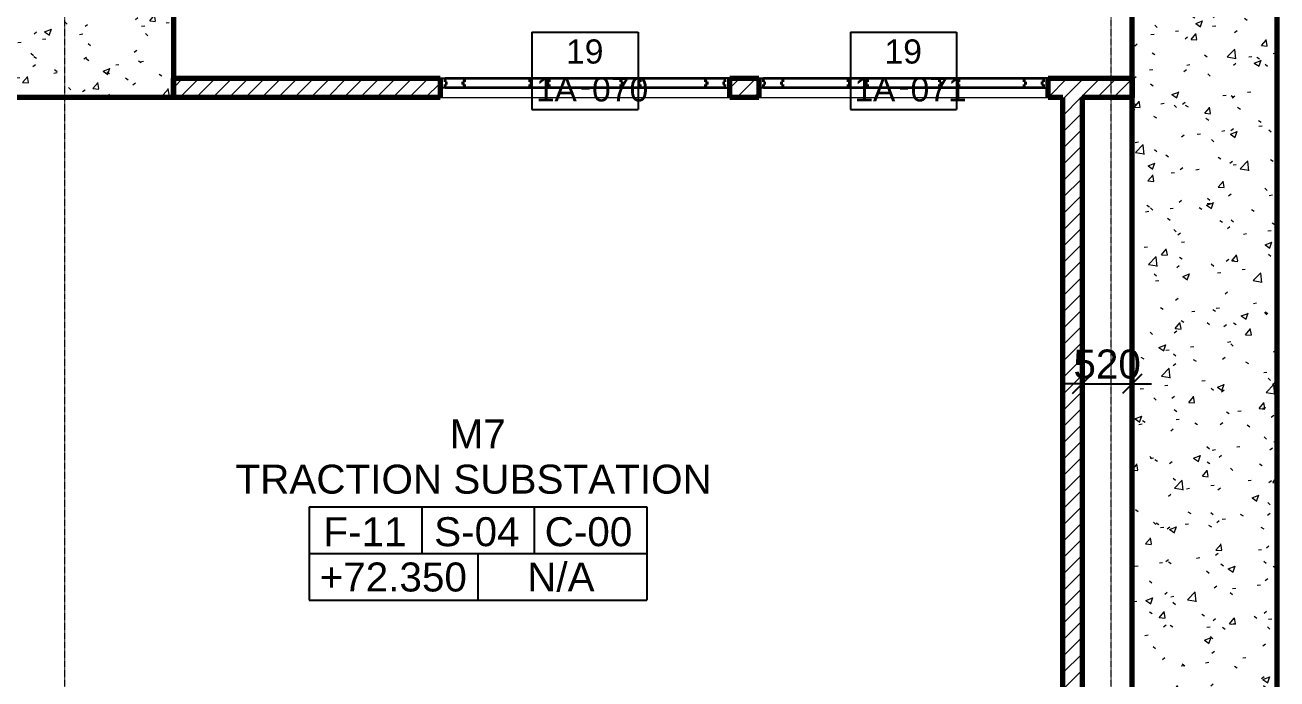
# Model space of a CAD drawing. Header units: millimetres. Extents: x -725999 to -647408, y -21008 to 19019.
# Drawn here: x -665294 to -652322, y -14135 to -7364 of the extents above; entities that cross this region are included whole.
import ezdxf
from ezdxf.xclip import XClip

# ---------------------------------------------------------------- set-up
doc = ezdxf.new("R2010")
doc.units = ezdxf.units.MM
doc.header["$XCLIPFRAME"] = 0
doc.linetypes.add('DPA_Grid _ Level 100', pattern=[10, 5.5, -1.6, 1.3, -1.6])
for name, color, linetype, lineweight in [('A-ANNO-DIMS', 1, 'Continuous', 9), ('A-COLS', 5, 'Continuous', 70), ('A-COLS-E', 1, 'Continuous', 35), ('A-DOOR', 3, 'Continuous', 25), ('A-DOOR-E', 2, 'Continuous', 25), ('A-DOOR-FRAM', 3, 'Continuous', 25), ('A-DOOR-IDEN', 3, 'Continuous', 25), ('A-FLOR-E', 2, 'Continuous', 35), ('A-ROOM-IDEN', 3, 'Continuous', 25), ('A-ROOM-LINE', 3, 'Continuous', 25), ('A-WALL', 5, 'Continuous', 35), ('A-WALL-PATT', 1, 'Continuous', 9), ('S-GRID', 251, 'Continuous', 9), ('WALL-E', 2, 'Continuous', 9)]:
    doc.layers.add(name, color=color, linetype=linetype, lineweight=lineweight)
doc.styles.add('Arial_1', font='arial.ttf', dxfattribs={"height": 250})
doc.styles.add('Arial_2', font='arial.ttf', dxfattribs={"height": 300})
doc.styles.add('Arial_3', font='arial.ttf', dxfattribs={"height": 2.5})
doc.dimstyles.new('DPA-DIM-3_0_T-T', dxfattribs={"dimscale": 304.8, "dimtxt": 306.07782, "dimasz": 0.656168, "dimexe": 0.656168, "dimexo": 0.0625, "dimgap": 0.164042, "dimtad": 1, "dimdec": 0, "dimzin": 0, "dimdsep": 46, "dimtxsty": 'Arial_2', "dimblk1": 'OBLIQUE', "dimblk2": 'OBLIQUE', "dimsah": 1, "dimcen": 0.09, "dimdle": 0.656168, "dimadec": 8, "dimazin": 0, "dimtfac": 1, "dimtdec": 4, "dimtix": 1, "dimtmove": 0, "dimatfit": 3, "dimfxl": 1.312336, "dimfxlon": 1, "dimtvp": 1, "dimtolj": 1, "dimtzin": 0, "dimarcsym": 2})
pattern_1 = [(50, (0, 0), (728.7365, -63.7558), [76.2, -838.2]), (355, (0, 0), (-140.9716, 764.2276), [60.96, -670.56]), (100.451, (60.7, -5.3), (587.77, 700.46675), [64.76, -712.36]), (46.184, (0, 203.2), (1084.3162, -168.171), [114.3, -1257.3]), (96.636, (90.4, 189.2), (949.6099, 989.7098), [97.14, -1068.54]), (351.184, (0, 203.2), (949.6206, 989.7012), [91.44, -1005.84]), (21, (101.6, 152.4), (606.45787, -409.06057), [76.2, -838.2]), (326, (101.6, 152.4), (247.2083, 736.7529), [60.96, -670.56]), (71.451, (152.14, 118.3), (853.66825, 327.6855), [64.76, -712.36]), (37.5, (0, 0), (12.35469, 338.22012), [33.528, -628.904, 33.528, -647.192, -673.1]), (37.5, (0, 0), (12.35469, 338.22012), [-1343.152, 33.528, -639.572]), (7.5, (0, 0), (267.27887, 400.72213), [33.528, -354.584, 33.528, -613.664, -256.54]), (7.5, (0, 0), (267.27887, 400.72213), [-1035.304, 33.528, -223.012]), (327.5, (-226.57, 0), (542.36333, -22.91534), [33.528, -220.472, 33.528, -758.952, -1051.56]), (327.5, (-226.57, 0), (542.36333, -22.91534), [-1046.48, 33.528, -1018.032]), (317.5, (-328.17, 0), (592.51696, 101.7071), [33.528, -296.672, 33.528, -492.76, -746.76]), (317.5, (-328.17, 0), (592.51696, 101.7071), [-856.488, 33.528, -713.232])]
pattern_2 = [(45, (0, 0), (-84.852814, 84.852814), [])]

# ---------------------------------------------------------------- blocks, each defined once
blk = doc.blocks.new('A33 - _Wall_ Access Panel 3000 x 3000-18927020-4283-01 ENLARGED LOWER PLATFORM LEVEL - REFLECTED CEILING PLAN - SHEET 4')
at = {"layer": 'A-DOOR', "lineweight": 35}
for p, q in [((-572, 0), (-372, 0)), ((-572, -35), (-572, 0)), ((-372, 0), (-372, -35)), ((372, 0), (572, 0)), ((372, -35), (372, 0)), ((572, 0), (572, -35)), ((-1450, 0), (-1250, 0)), ((-1450, -35), (-1450, 0)), ((-1435, -35), (-1450, -35)), ((-1450, -100), (-1450, -65)), ((-1450, -65), (-1435, -65)), ((-1250, -100), (-1450, -100)), ((-1435, -65), (-1435, -35)), ((-1250, -35), (-1265, -35)), ((-1265, -35), (-1265, -65)), ((-1265, -35), (-1250, -35)), ((-1265, -65), (-1265, -35)), ((-1265, -65), (-1250, -65)), ((-1250, -65), (-1265, -65)), ((-1250, 0), (-1250, -35)), ((-1250, -35), (-1250, 0)), ((-1250, 0), (-572, 0)), ((-1250, -65), (-1250, -100)), ((-1250, -100), (-1250, -65)), ((-572, -100), (-1250, -100)), ((-572, 0), (-572, -35)), ((-557, -35), (-572, -35)), ((-572, -35), (-557, -35)), ((-572, -100), (-572, -65)), ((-572, -65), (-557, -65)), ((-557, -65), (-572, -65)), ((-572, -65), (-572, -100)), ((-372, -100), (-572, -100)), ((-557, -65), (-557, -35)), ((-557, -35), (-557, -65)), ((-372, -35), (-387, -35)), ((-387, -35), (-387, -65)), ((-387, -35), (-372, -35)), ((-387, -65), (-387, -35)), ((-387, -65), (-372, -65)), ((-372, -65), (-387, -65)), ((-372, -35), (-372, 0)), ((-372, 0), (372, 0)), ((-372, -65), (-372, -100)), ((-372, -100), (-372, -65)), ((372, -100), (-372, -100)), ((372, 0), (372, -35)), ((387, -35), (372, -35)), ((372, -35), (387, -35)), ((372, -100), (372, -65)), ((372, -65), (387, -65)), ((387, -65), (372, -65)), ((372, -65), (372, -100)), ((572, -100), (372, -100)), ((387, -65), (387, -35)), ((387, -35), (387, -65)), ((572, -35), (557, -35)), ((557, -35), (557, -65)), ((557, -35), (572, -35)), ((557, -65), (557, -35)), ((557, -65), (572, -65)), ((572, -65), (557, -65)), ((572, -35), (572, 0)), ((572, 0), (1250, 0)), ((572, -65), (572, -100)), ((572, -100), (572, -65)), ((1250, -100), (572, -100)), ((1250, 0), (1450, 0)), ((1250, -35), (1250, 0)), ((1250, 0), (1250, -35)), ((1265, -35), (1250, -35)), ((1250, -35), (1265, -35)), ((1250, -100), (1250, -65)), ((1250, -65), (1265, -65)), ((1265, -65), (1250, -65)), ((1250, -65), (1250, -100)), ((1450, -100), (1250, -100)), ((1265, -65), (1265, -35)), ((1265, -35), (1265, -65)), ((1450, -35), (1435, -35)), ((1435, -35), (1435, -65)), ((1435, -65), (1450, -65)), ((1450, 0), (1450, -35)), ((1450, -65), (1450, -100))]:
    blk.add_line(p, q, dxfattribs=at)
at = {"layer": 'A-DOOR-E'}
for p, q in [((-372, 0), (-572, 0)), ((-572, 0), (-572, -35)), ((-372, -35), (-372, 0)), ((372, 0), (372, -35)), ((572, 0), (372, 0)), ((572, -35), (572, 0)), ((-1250, 0), (-1450, 0)), ((-1450, 0), (-1450, -35)), ((-1450, -35), (-1435, -35)), ((-1435, -65), (-1450, -65)), ((-1450, -65), (-1450, -100)), ((-1450, -100), (-1250, -100)), ((-1435, -35), (-1435, -65)), ((-1265, -65), (-1265, -35)), ((-1265, -35), (-1250, -35)), ((-1250, -35), (-1265, -35)), ((-1265, -35), (-1265, -65)), ((-1265, -65), (-1265, -35)), ((-1265, -35), (-1250, -35)), ((-1250, -35), (-1265, -35)), ((-1265, -35), (-1265, -65)), ((-1265, -65), (-1265, -35)), ((-1265, -35), (-1250, -35)), ((-1265, -65), (-1265, -35)), ((-1265, -35), (-1250, -35)), ((-1265, -35), (-1250, -35)), ((-1265, -65), (-1265, -35)), ((-1250, -35), (-1265, -35)), ((-1265, -35), (-1265, -65)), ((-1250, -65), (-1265, -65)), ((-1265, -65), (-1250, -65)), ((-1250, -65), (-1265, -65)), ((-1265, -65), (-1250, -65)), ((-1250, -65), (-1265, -65)), ((-1250, -65), (-1265, -65)), ((-1250, -65), (-1265, -65)), ((-1265, -65), (-1250, -65)), ((-1250, -35), (-1250, 0)), ((-572, 0), (-1250, 0)), ((-1250, 0), (-1250, -35)), ((-1250, -35), (-1250, 0)), ((-1250, 0), (-572, 0)), ((-572, 0), (-1250, 0)), ((-1250, 0), (-1250, -35)), ((-1250, -35), (-1250, 0)), ((-1250, 0), (-572, 0)), ((-1250, -35), (-1250, 0)), ((-1250, 0), (-572, 0)), ((-1250, 0), (-572, 0)), ((-1250, -35), (-1250, 0)), ((-572, 0), (-1250, 0)), ((-1250, 0), (-1250, -35)), ((-1250, -100), (-1250, -65)), ((-1250, -65), (-1250, -100)), ((-1250, -100), (-1250, -65)), ((-1250, -65), (-1250, -100)), ((-1250, -100), (-1250, -65)), ((-1250, -100), (-1250, -65)), ((-1250, -100), (-1250, -65)), ((-1250, -65), (-1250, -100)), ((-1250, -100), (-572, -100)), ((-572, -100), (-1250, -100)), ((-1250, -100), (-572, -100)), ((-572, -100), (-1250, -100)), ((-572, -100), (-1250, -100)), ((-572, -100), (-1250, -100)), ((-1250, -100), (-572, -100)), ((-572, -35), (-572, 0)), ((-572, 0), (-572, -35)), ((-572, -35), (-572, 0)), ((-572, 0), (-572, -35)), ((-572, 0), (-572, -35)), ((-572, 0), (-572, -35)), ((-572, -35), (-572, 0)), ((-572, -35), (-557, -35)), ((-557, -35), (-572, -35)), ((-572, -35), (-557, -35)), ((-557, -35), (-572, -35)), ((-572, -35), (-557, -35)), ((-572, -35), (-557, -35)), ((-572, -35), (-557, -35)), ((-557, -35), (-572, -35)), ((-557, -65), (-572, -65)), ((-572, -65), (-572, -100)), ((-572, -100), (-572, -65)), ((-572, -65), (-557, -65)), ((-557, -65), (-572, -65)), ((-572, -65), (-572, -100)), ((-572, -100), (-572, -65)), ((-572, -65), (-557, -65)), ((-557, -65), (-572, -65)), ((-572, -65), (-572, -100)), ((-557, -65), (-572, -65)), ((-572, -65), (-572, -100)), ((-572, -65), (-572, -100)), ((-557, -65), (-572, -65)), ((-572, -100), (-572, -65)), ((-572, -65), (-557, -65)), ((-572, -100), (-372, -100)), ((-557, -35), (-557, -65)), ((-557, -65), (-557, -35)), ((-557, -35), (-557, -65)), ((-557, -65), (-557, -35)), ((-557, -35), (-557, -65)), ((-557, -35), (-557, -65)), ((-557, -35), (-557, -65)), ((-557, -65), (-557, -35)), ((-387, -65), (-387, -35)), ((-387, -35), (-372, -35)), ((-372, -35), (-387, -35)), ((-387, -35), (-387, -65)), ((-387, -65), (-387, -35)), ((-387, -35), (-372, -35)), ((-372, -35), (-387, -35)), ((-387, -35), (-387, -65)), ((-387, -65), (-387, -35)), ((-387, -35), (-372, -35)), ((-387, -65), (-387, -35)), ((-387, -35), (-372, -35)), ((-387, -35), (-372, -35)), ((-387, -65), (-387, -35)), ((-372, -35), (-387, -35)), ((-387, -35), (-387, -65)), ((-372, -65), (-387, -65)), ((-387, -65), (-372, -65)), ((-372, -65), (-387, -65)), ((-387, -65), (-372, -65)), ((-372, -65), (-387, -65)), ((-372, -65), (-387, -65)), ((-372, -65), (-387, -65)), ((-387, -65), (-372, -65)), ((372, 0), (-372, 0)), ((-372, 0), (-372, -35)), ((-372, -35), (-372, 0)), ((-372, 0), (372, 0)), ((372, 0), (-372, 0)), ((-372, 0), (-372, -35)), ((-372, -35), (-372, 0)), ((-372, 0), (372, 0)), ((-372, -35), (-372, 0)), ((-372, 0), (372, 0)), ((-372, 0), (372, 0)), ((-372, -35), (-372, 0)), ((372, 0), (-372, 0)), ((-372, 0), (-372, -35)), ((-372, -100), (-372, -65)), ((-372, -65), (-372, -100)), ((-372, -100), (-372, -65)), ((-372, -65), (-372, -100)), ((-372, -100), (-372, -65)), ((-372, -100), (-372, -65)), ((-372, -100), (-372, -65)), ((-372, -65), (-372, -100)), ((-372, -100), (372, -100)), ((372, -100), (-372, -100)), ((-372, -100), (372, -100)), ((372, -100), (-372, -100)), ((372, -100), (-372, -100)), ((372, -100), (-372, -100)), ((-372, -100), (372, -100)), ((372, -35), (372, 0)), ((372, 0), (372, -35)), ((372, -35), (372, 0)), ((372, 0), (372, -35)), ((372, 0), (372, -35)), ((372, 0), (372, -35)), ((372, -35), (372, 0)), ((372, -35), (387, -35)), ((387, -35), (372, -35)), ((372, -35), (387, -35)), ((387, -35), (372, -35)), ((372, -35), (387, -35)), ((372, -35), (387, -35)), ((372, -35), (387, -35)), ((387, -35), (372, -35)), ((387, -65), (372, -65)), ((372, -65), (372, -100)), ((372, -100), (372, -65)), ((372, -65), (387, -65)), ((387, -65), (372, -65)), ((372, -65), (372, -100)), ((372, -100), (372, -65)), ((372, -65), (387, -65)), ((387, -65), (372, -65)), ((372, -65), (372, -100)), ((387, -65), (372, -65)), ((372, -65), (372, -100)), ((372, -65), (372, -100)), ((387, -65), (372, -65)), ((372, -100), (372, -65)), ((372, -65), (387, -65)), ((372, -100), (572, -100)), ((387, -35), (387, -65)), ((387, -65), (387, -35)), ((387, -35), (387, -65)), ((387, -65), (387, -35)), ((387, -35), (387, -65)), ((387, -35), (387, -65)), ((387, -35), (387, -65)), ((387, -65), (387, -35)), ((557, -65), (557, -35)), ((557, -35), (572, -35)), ((572, -35), (557, -35)), ((557, -35), (557, -65)), ((557, -65), (557, -35)), ((557, -35), (572, -35)), ((572, -35), (557, -35)), ((557, -35), (557, -65)), ((557, -65), (557, -35)), ((557, -35), (572, -35)), ((557, -65), (557, -35)), ((557, -35), (572, -35)), ((557, -35), (572, -35)), ((557, -65), (557, -35)), ((572, -35), (557, -35)), ((557, -35), (557, -65)), ((572, -65), (557, -65)), ((557, -65), (572, -65)), ((572, -65), (557, -65)), ((557, -65), (572, -65)), ((572, -65), (557, -65)), ((572, -65), (557, -65)), ((572, -65), (557, -65)), ((557, -65), (572, -65)), ((1250, 0), (572, 0)), ((572, 0), (572, -35)), ((572, -35), (572, 0)), ((572, 0), (1250, 0)), ((1250, 0), (572, 0)), ((572, 0), (572, -35)), ((572, -35), (572, 0)), ((572, 0), (1250, 0)), ((572, -35), (572, 0)), ((572, 0), (1250, 0)), ((572, 0), (1250, 0)), ((572, -35), (572, 0)), ((1250, 0), (572, 0)), ((572, 0), (572, -35)), ((572, -100), (572, -65)), ((572, -65), (572, -100)), ((572, -100), (572, -65)), ((572, -65), (572, -100)), ((572, -100), (572, -65)), ((572, -100), (572, -65)), ((572, -100), (572, -65)), ((572, -65), (572, -100)), ((572, -100), (1250, -100)), ((1250, -100), (572, -100)), ((572, -100), (1250, -100)), ((1250, -100), (572, -100)), ((1250, -100), (572, -100)), ((1250, -100), (572, -100)), ((572, -100), (1250, -100)), ((1450, 0), (1250, 0)), ((1250, 0), (1250, -35)), ((1250, -35), (1250, 0)), ((1250, 0), (1250, -35)), ((1250, -35), (1250, 0)), ((1250, 0), (1250, -35)), ((1250, 0), (1250, -35)), ((1250, 0), (1250, -35)), ((1250, -35), (1250, 0)), ((1250, -35), (1265, -35)), ((1265, -35), (1250, -35)), ((1250, -35), (1265, -35)), ((1265, -35), (1250, -35)), ((1250, -35), (1265, -35)), ((1250, -35), (1265, -35)), ((1250, -35), (1265, -35)), ((1265, -35), (1250, -35)), ((1265, -65), (1250, -65)), ((1250, -65), (1250, -100)), ((1250, -100), (1250, -65)), ((1250, -65), (1265, -65)), ((1265, -65), (1250, -65)), ((1250, -65), (1250, -100)), ((1250, -100), (1250, -65)), ((1250, -65), (1265, -65)), ((1265, -65), (1250, -65)), ((1250, -65), (1250, -100)), ((1265, -65), (1250, -65)), ((1250, -65), (1250, -100)), ((1250, -65), (1250, -100)), ((1265, -65), (1250, -65)), ((1250, -100), (1250, -65)), ((1250, -65), (1265, -65)), ((1250, -100), (1450, -100)), ((1265, -35), (1265, -65)), ((1265, -65), (1265, -35)), ((1265, -35), (1265, -65)), ((1265, -65), (1265, -35)), ((1265, -35), (1265, -65)), ((1265, -35), (1265, -65)), ((1265, -35), (1265, -65)), ((1265, -65), (1265, -35)), ((1435, -65), (1435, -35)), ((1435, -35), (1450, -35)), ((1450, -65), (1435, -65)), ((1450, -35), (1450, 0)), ((1450, -100), (1450, -65))]:
    blk.add_line(p, q, dxfattribs=at)
at = {"layer": 'A-DOOR-FRAM'}
for p, q in [((-1500, 0), (-1500, -100)), ((-1450, 0), (-1500, 0)), ((-1500, -100), (-1450, -100)), ((-1450, -35), (-1450, 0)), ((-1435, -35), (-1450, -35)), ((-1450, -65), (-1435, -65)), ((-1450, -100), (-1450, -65)), ((-1435, -65), (-1435, -35)), ((1435, -65), (1435, -35)), ((1435, -35), (1450, -35)), ((1450, -65), (1435, -65)), ((1450, 0), (1500, 0)), ((1450, -35), (1450, 0)), ((1450, -100), (1450, -65)), ((1500, -100), (1450, -100)), ((1500, 0), (1500, -100))]:
    blk.add_line(p, q, dxfattribs=at)
blk = doc.blocks.new('A33 - _Wall_ Access Panel 3000 x 3000-V2-4283-01 ENLARGED LOWER PLATFORM LEVEL - REFLECTED CEILING PLAN - SHEET 4')
at = {"layer": 'A-DOOR', "lineweight": 35}
for p, q in [((-572, 0), (-372, 0)), ((-572, -35), (-572, 0)), ((-372, 0), (-372, -35)), ((372, 0), (572, 0)), ((372, -35), (372, 0)), ((572, 0), (572, -35)), ((-1450, 0), (-1250, 0)), ((-1450, -35), (-1450, 0)), ((-1435, -35), (-1450, -35)), ((-1450, -100), (-1450, -65)), ((-1450, -65), (-1435, -65)), ((-1250, -100), (-1450, -100)), ((-1435, -65), (-1435, -35)), ((-1250, -35), (-1265, -35)), ((-1265, -35), (-1265, -65)), ((-1265, -35), (-1250, -35)), ((-1265, -65), (-1265, -35)), ((-1265, -65), (-1250, -65)), ((-1250, -65), (-1265, -65)), ((-1250, 0), (-1250, -35)), ((-1250, -35), (-1250, 0)), ((-1250, 0), (-572, 0)), ((-1250, -65), (-1250, -100)), ((-1250, -100), (-1250, -65)), ((-572, -100), (-1250, -100)), ((-572, 0), (-572, -35)), ((-557, -35), (-572, -35)), ((-572, -35), (-557, -35)), ((-572, -100), (-572, -65)), ((-572, -65), (-557, -65)), ((-557, -65), (-572, -65)), ((-572, -65), (-572, -100)), ((-372, -100), (-572, -100)), ((-557, -65), (-557, -35)), ((-557, -35), (-557, -65)), ((-372, -35), (-387, -35)), ((-387, -35), (-387, -65)), ((-387, -35), (-372, -35)), ((-387, -65), (-387, -35)), ((-387, -65), (-372, -65)), ((-372, -65), (-387, -65)), ((-372, -35), (-372, 0)), ((-372, 0), (372, 0)), ((-372, -65), (-372, -100)), ((-372, -100), (-372, -65)), ((372, -100), (-372, -100)), ((372, 0), (372, -35)), ((387, -35), (372, -35)), ((372, -35), (387, -35)), ((372, -100), (372, -65)), ((372, -65), (387, -65)), ((387, -65), (372, -65)), ((372, -65), (372, -100)), ((572, -100), (372, -100)), ((387, -65), (387, -35)), ((387, -35), (387, -65)), ((572, -35), (557, -35)), ((557, -35), (557, -65)), ((557, -35), (572, -35)), ((557, -65), (557, -35)), ((557, -65), (572, -65)), ((572, -65), (557, -65)), ((572, -35), (572, 0)), ((572, 0), (1250, 0)), ((572, -65), (572, -100)), ((572, -100), (572, -65)), ((1250, -100), (572, -100)), ((1250, 0), (1450, 0)), ((1250, -35), (1250, 0)), ((1250, 0), (1250, -35)), ((1265, -35), (1250, -35)), ((1250, -35), (1265, -35)), ((1250, -100), (1250, -65)), ((1250, -65), (1265, -65)), ((1265, -65), (1250, -65)), ((1250, -65), (1250, -100)), ((1450, -100), (1250, -100)), ((1265, -65), (1265, -35)), ((1265, -35), (1265, -65)), ((1450, -35), (1435, -35)), ((1435, -35), (1435, -65)), ((1435, -65), (1450, -65)), ((1450, 0), (1450, -35)), ((1450, -65), (1450, -100))]:
    blk.add_line(p, q, dxfattribs=at)
at = {"layer": 'A-DOOR-E'}
for p, q in [((-372, 0), (-572, 0)), ((-572, 0), (-572, -35)), ((-372, -35), (-372, 0)), ((372, 0), (372, -35)), ((572, 0), (372, 0)), ((572, -35), (572, 0)), ((-1250, 0), (-1450, 0)), ((-1450, 0), (-1450, -35)), ((-1450, -35), (-1435, -35)), ((-1435, -65), (-1450, -65)), ((-1450, -65), (-1450, -100)), ((-1450, -100), (-1250, -100)), ((-1435, -35), (-1435, -65)), ((-1265, -65), (-1265, -35)), ((-1265, -35), (-1250, -35)), ((-1250, -35), (-1265, -35)), ((-1265, -35), (-1265, -65)), ((-1265, -65), (-1265, -35)), ((-1265, -35), (-1250, -35)), ((-1250, -35), (-1265, -35)), ((-1265, -35), (-1265, -65)), ((-1265, -65), (-1265, -35)), ((-1265, -35), (-1250, -35)), ((-1265, -65), (-1265, -35)), ((-1265, -35), (-1250, -35)), ((-1265, -35), (-1250, -35)), ((-1265, -65), (-1265, -35)), ((-1250, -35), (-1265, -35)), ((-1265, -35), (-1265, -65)), ((-1250, -65), (-1265, -65)), ((-1265, -65), (-1250, -65)), ((-1250, -65), (-1265, -65)), ((-1265, -65), (-1250, -65)), ((-1250, -65), (-1265, -65)), ((-1250, -65), (-1265, -65)), ((-1250, -65), (-1265, -65)), ((-1265, -65), (-1250, -65)), ((-1250, -35), (-1250, 0)), ((-572, 0), (-1250, 0)), ((-1250, 0), (-1250, -35)), ((-1250, -35), (-1250, 0)), ((-1250, 0), (-572, 0)), ((-572, 0), (-1250, 0)), ((-1250, 0), (-1250, -35)), ((-1250, -35), (-1250, 0)), ((-1250, 0), (-572, 0)), ((-1250, -35), (-1250, 0)), ((-1250, 0), (-572, 0)), ((-1250, 0), (-572, 0)), ((-1250, -35), (-1250, 0)), ((-572, 0), (-1250, 0)), ((-1250, 0), (-1250, -35)), ((-1250, -100), (-1250, -65)), ((-1250, -65), (-1250, -100)), ((-1250, -100), (-1250, -65)), ((-1250, -65), (-1250, -100)), ((-1250, -100), (-1250, -65)), ((-1250, -100), (-1250, -65)), ((-1250, -100), (-1250, -65)), ((-1250, -65), (-1250, -100)), ((-1250, -100), (-572, -100)), ((-572, -100), (-1250, -100)), ((-1250, -100), (-572, -100)), ((-572, -100), (-1250, -100)), ((-572, -100), (-1250, -100)), ((-572, -100), (-1250, -100)), ((-1250, -100), (-572, -100)), ((-572, -35), (-572, 0)), ((-572, 0), (-572, -35)), ((-572, -35), (-572, 0)), ((-572, 0), (-572, -35)), ((-572, 0), (-572, -35)), ((-572, 0), (-572, -35)), ((-572, -35), (-572, 0)), ((-572, -35), (-557, -35)), ((-557, -35), (-572, -35)), ((-572, -35), (-557, -35)), ((-557, -35), (-572, -35)), ((-572, -35), (-557, -35)), ((-572, -35), (-557, -35)), ((-572, -35), (-557, -35)), ((-557, -35), (-572, -35)), ((-557, -65), (-572, -65)), ((-572, -65), (-572, -100)), ((-572, -100), (-572, -65)), ((-572, -65), (-557, -65)), ((-557, -65), (-572, -65)), ((-572, -65), (-572, -100)), ((-572, -100), (-572, -65)), ((-572, -65), (-557, -65)), ((-557, -65), (-572, -65)), ((-572, -65), (-572, -100)), ((-557, -65), (-572, -65)), ((-572, -65), (-572, -100)), ((-572, -65), (-572, -100)), ((-557, -65), (-572, -65)), ((-572, -100), (-572, -65)), ((-572, -65), (-557, -65)), ((-572, -100), (-372, -100)), ((-557, -35), (-557, -65)), ((-557, -65), (-557, -35)), ((-557, -35), (-557, -65)), ((-557, -65), (-557, -35)), ((-557, -35), (-557, -65)), ((-557, -35), (-557, -65)), ((-557, -35), (-557, -65)), ((-557, -65), (-557, -35)), ((-387, -65), (-387, -35)), ((-387, -35), (-372, -35)), ((-372, -35), (-387, -35)), ((-387, -35), (-387, -65)), ((-387, -65), (-387, -35)), ((-387, -35), (-372, -35)), ((-372, -35), (-387, -35)), ((-387, -35), (-387, -65)), ((-387, -65), (-387, -35)), ((-387, -35), (-372, -35)), ((-387, -65), (-387, -35)), ((-387, -35), (-372, -35)), ((-387, -35), (-372, -35)), ((-387, -65), (-387, -35)), ((-372, -35), (-387, -35)), ((-387, -35), (-387, -65)), ((-372, -65), (-387, -65)), ((-387, -65), (-372, -65)), ((-372, -65), (-387, -65)), ((-387, -65), (-372, -65)), ((-372, -65), (-387, -65)), ((-372, -65), (-387, -65)), ((-372, -65), (-387, -65)), ((-387, -65), (-372, -65)), ((372, 0), (-372, 0)), ((-372, 0), (-372, -35)), ((-372, -35), (-372, 0)), ((-372, 0), (372, 0)), ((372, 0), (-372, 0)), ((-372, 0), (-372, -35)), ((-372, -35), (-372, 0)), ((-372, 0), (372, 0)), ((-372, -35), (-372, 0)), ((-372, 0), (372, 0)), ((-372, 0), (372, 0)), ((-372, -35), (-372, 0)), ((372, 0), (-372, 0)), ((-372, 0), (-372, -35)), ((-372, -100), (-372, -65)), ((-372, -65), (-372, -100)), ((-372, -100), (-372, -65)), ((-372, -65), (-372, -100)), ((-372, -100), (-372, -65)), ((-372, -100), (-372, -65)), ((-372, -100), (-372, -65)), ((-372, -65), (-372, -100)), ((-372, -100), (372, -100)), ((372, -100), (-372, -100)), ((-372, -100), (372, -100)), ((372, -100), (-372, -100)), ((372, -100), (-372, -100)), ((372, -100), (-372, -100)), ((-372, -100), (372, -100)), ((372, -35), (372, 0)), ((372, 0), (372, -35)), ((372, -35), (372, 0)), ((372, 0), (372, -35)), ((372, 0), (372, -35)), ((372, 0), (372, -35)), ((372, -35), (372, 0)), ((372, -35), (387, -35)), ((387, -35), (372, -35)), ((372, -35), (387, -35)), ((387, -35), (372, -35)), ((372, -35), (387, -35)), ((372, -35), (387, -35)), ((372, -35), (387, -35)), ((387, -35), (372, -35)), ((387, -65), (372, -65)), ((372, -65), (372, -100)), ((372, -100), (372, -65)), ((372, -65), (387, -65)), ((387, -65), (372, -65)), ((372, -65), (372, -100)), ((372, -100), (372, -65)), ((372, -65), (387, -65)), ((387, -65), (372, -65)), ((372, -65), (372, -100)), ((387, -65), (372, -65)), ((372, -65), (372, -100)), ((372, -65), (372, -100)), ((387, -65), (372, -65)), ((372, -100), (372, -65)), ((372, -65), (387, -65)), ((372, -100), (572, -100)), ((387, -35), (387, -65)), ((387, -65), (387, -35)), ((387, -35), (387, -65)), ((387, -65), (387, -35)), ((387, -35), (387, -65)), ((387, -35), (387, -65)), ((387, -35), (387, -65)), ((387, -65), (387, -35)), ((557, -65), (557, -35)), ((557, -35), (572, -35)), ((572, -35), (557, -35)), ((557, -35), (557, -65)), ((557, -65), (557, -35)), ((557, -35), (572, -35)), ((572, -35), (557, -35)), ((557, -35), (557, -65)), ((557, -65), (557, -35)), ((557, -35), (572, -35)), ((557, -65), (557, -35)), ((557, -35), (572, -35)), ((557, -35), (572, -35)), ((557, -65), (557, -35)), ((572, -35), (557, -35)), ((557, -35), (557, -65)), ((572, -65), (557, -65)), ((557, -65), (572, -65)), ((572, -65), (557, -65)), ((557, -65), (572, -65)), ((572, -65), (557, -65)), ((572, -65), (557, -65)), ((572, -65), (557, -65)), ((557, -65), (572, -65)), ((1250, 0), (572, 0)), ((572, 0), (572, -35)), ((572, -35), (572, 0)), ((572, 0), (1250, 0)), ((1250, 0), (572, 0)), ((572, 0), (572, -35)), ((572, -35), (572, 0)), ((572, 0), (1250, 0)), ((572, -35), (572, 0)), ((572, 0), (1250, 0)), ((572, 0), (1250, 0)), ((572, -35), (572, 0)), ((1250, 0), (572, 0)), ((572, 0), (572, -35)), ((572, -100), (572, -65)), ((572, -65), (572, -100)), ((572, -100), (572, -65)), ((572, -65), (572, -100)), ((572, -100), (572, -65)), ((572, -100), (572, -65)), ((572, -100), (572, -65)), ((572, -65), (572, -100)), ((572, -100), (1250, -100)), ((1250, -100), (572, -100)), ((572, -100), (1250, -100)), ((1250, -100), (572, -100)), ((1250, -100), (572, -100)), ((1250, -100), (572, -100)), ((572, -100), (1250, -100)), ((1450, 0), (1250, 0)), ((1250, 0), (1250, -35)), ((1250, -35), (1250, 0)), ((1250, 0), (1250, -35)), ((1250, -35), (1250, 0)), ((1250, 0), (1250, -35)), ((1250, 0), (1250, -35)), ((1250, 0), (1250, -35)), ((1250, -35), (1250, 0)), ((1250, -35), (1265, -35)), ((1265, -35), (1250, -35)), ((1250, -35), (1265, -35)), ((1265, -35), (1250, -35)), ((1250, -35), (1265, -35)), ((1250, -35), (1265, -35)), ((1250, -35), (1265, -35)), ((1265, -35), (1250, -35)), ((1265, -65), (1250, -65)), ((1250, -65), (1250, -100)), ((1250, -100), (1250, -65)), ((1250, -65), (1265, -65)), ((1265, -65), (1250, -65)), ((1250, -65), (1250, -100)), ((1250, -100), (1250, -65)), ((1250, -65), (1265, -65)), ((1265, -65), (1250, -65)), ((1250, -65), (1250, -100)), ((1265, -65), (1250, -65)), ((1250, -65), (1250, -100)), ((1250, -65), (1250, -100)), ((1265, -65), (1250, -65)), ((1250, -100), (1250, -65)), ((1250, -65), (1265, -65)), ((1250, -100), (1450, -100)), ((1265, -35), (1265, -65)), ((1265, -65), (1265, -35)), ((1265, -35), (1265, -65)), ((1265, -65), (1265, -35)), ((1265, -35), (1265, -65)), ((1265, -35), (1265, -65)), ((1265, -35), (1265, -65)), ((1265, -65), (1265, -35)), ((1435, -65), (1435, -35)), ((1435, -35), (1450, -35)), ((1450, -65), (1435, -65)), ((1450, -35), (1450, 0)), ((1450, -100), (1450, -65))]:
    blk.add_line(p, q, dxfattribs=at)
at = {"layer": 'A-DOOR-FRAM'}
for p, q in [((-1500, 0), (-1500, -100)), ((-1450, 0), (-1500, 0)), ((-1500, -100), (-1450, -100)), ((-1450, -35), (-1450, 0)), ((-1435, -35), (-1450, -35)), ((-1450, -65), (-1435, -65)), ((-1450, -100), (-1450, -65)), ((-1435, -65), (-1435, -35)), ((1435, -65), (1435, -35)), ((1435, -35), (1450, -35)), ((1450, -65), (1435, -65)), ((1450, 0), (1500, 0)), ((1450, -35), (1450, 0)), ((1450, -100), (1450, -65)), ((1500, -100), (1450, -100)), ((1500, 0), (1500, -100))]:
    blk.add_line(p, q, dxfattribs=at)
blk = doc.blocks.new('DPA_Room Tag Box - Standard-4486259-4283-01 ENLARGED LOWER PLATFORM LEVEL - REFLECTED CEILING PLAN - SHEET 4')
at = {"layer": 'A-ROOM-LINE'}
for p, q in [((-17.5, -2.94), (-17.5, -12.6)), ((-17.5, -2.94), (17.5, -2.94)), ((-5.83, -2.94), (-5.83, -7.77)), ((5.83, -2.94), (5.83, -7.77)), ((17.5, -2.94), (17.5, -12.6)), ((-17.5, -7.77), (17.5, -7.77)), ((0, -7.77), (0, -12.6)), ((-17.5, -12.6), (17.5, -12.6))]:
    blk.add_line(p, q, dxfattribs=at)
blk = doc.blocks.new('DPA_Door Tag - Standard-4918896-4283-01 ENLARGED LOWER PLATFORM LEVEL - REFLECTED CEILING PLAN - SHEET 4')
at = {"layer": 'A-DOOR-IDEN'}
for p, q in [((-5.5, 4), (-5.5, -4)), ((-5.5, 4), (5.5, 4)), ((5.5, 4), (5.5, -4)), ((-5.5, -4), (5.5, -4))]:
    blk.add_line(p, q, dxfattribs=at)
at = {"layer": 'A-DOOR-IDEN', "lineweight": 9, "insert": (-0.53, -0.28), "char_height": 2.5, "width": 1.443, "attachment_point": 1, "style": 'Arial_3'}
blk.add_mtext('-', dxfattribs=at)
blk = doc.blocks.new('A33 - _Wall_ Access Panel 3000 x 3000-18927020-4180-01 LOWER PLATFORM LEVEL - REFLECTED CEILING PLAN')
at = {"layer": 'A-DOOR', "lineweight": 9}
for p, q in [((-572, 0), (-372, 0)), ((-572, -35), (-572, 0)), ((-372, 0), (-372, -35)), ((372, 0), (572, 0)), ((372, -35), (372, 0)), ((572, 0), (572, -35)), ((-1450, 0), (-1250, 0)), ((-1450, -35), (-1450, 0)), ((-1435, -35), (-1450, -35)), ((-1450, -100), (-1450, -65)), ((-1450, -65), (-1435, -65)), ((-1250, -100), (-1450, -100)), ((-1435, -65), (-1435, -35)), ((-1250, -35), (-1265, -35)), ((-1265, -35), (-1265, -65)), ((-1265, -35), (-1250, -35)), ((-1265, -65), (-1265, -35)), ((-1265, -65), (-1250, -65)), ((-1250, -65), (-1265, -65)), ((-1250, 0), (-1250, -35)), ((-1250, -35), (-1250, 0)), ((-1250, 0), (-572, 0)), ((-1250, -65), (-1250, -100)), ((-1250, -100), (-1250, -65)), ((-572, -100), (-1250, -100)), ((-572, 0), (-572, -35)), ((-557, -35), (-572, -35)), ((-572, -35), (-557, -35)), ((-572, -100), (-572, -65)), ((-572, -65), (-557, -65)), ((-557, -65), (-572, -65)), ((-572, -65), (-572, -100)), ((-372, -100), (-572, -100)), ((-557, -65), (-557, -35)), ((-557, -35), (-557, -65)), ((-372, -35), (-387, -35)), ((-387, -35), (-387, -65)), ((-387, -35), (-372, -35)), ((-387, -65), (-387, -35)), ((-387, -65), (-372, -65)), ((-372, -65), (-387, -65)), ((-372, -35), (-372, 0)), ((-372, 0), (372, 0)), ((-372, -65), (-372, -100)), ((-372, -100), (-372, -65)), ((372, -100), (-372, -100)), ((372, 0), (372, -35)), ((387, -35), (372, -35)), ((372, -35), (387, -35)), ((372, -100), (372, -65)), ((372, -65), (387, -65)), ((387, -65), (372, -65)), ((372, -65), (372, -100)), ((572, -100), (372, -100)), ((387, -65), (387, -35)), ((387, -35), (387, -65)), ((572, -35), (557, -35)), ((557, -35), (557, -65)), ((557, -35), (572, -35)), ((557, -65), (557, -35)), ((557, -65), (572, -65)), ((572, -65), (557, -65)), ((572, -35), (572, 0)), ((572, 0), (1250, 0)), ((572, -65), (572, -100)), ((572, -100), (572, -65)), ((1250, -100), (572, -100)), ((1250, 0), (1450, 0)), ((1250, -35), (1250, 0)), ((1250, 0), (1250, -35)), ((1265, -35), (1250, -35)), ((1250, -35), (1265, -35)), ((1250, -100), (1250, -65)), ((1250, -65), (1265, -65)), ((1265, -65), (1250, -65)), ((1250, -65), (1250, -100)), ((1450, -100), (1250, -100)), ((1265, -65), (1265, -35)), ((1265, -35), (1265, -65)), ((1450, -35), (1435, -35)), ((1435, -35), (1435, -65)), ((1435, -65), (1450, -65)), ((1450, 0), (1450, -35)), ((1450, -65), (1450, -100))]:
    blk.add_line(p, q, dxfattribs=at)
at = {"layer": 'A-DOOR-E'}
for p, q in [((-372, 0), (-572, 0)), ((-572, 0), (-572, -35)), ((-372, -35), (-372, 0)), ((372, 0), (372, -35)), ((572, 0), (372, 0)), ((572, -35), (572, 0)), ((-1250, 0), (-1450, 0)), ((-1450, 0), (-1450, -35)), ((-1450, -35), (-1435, -35)), ((-1435, -65), (-1450, -65)), ((-1450, -65), (-1450, -100)), ((-1450, -100), (-1250, -100)), ((-1435, -35), (-1435, -65)), ((-1265, -65), (-1265, -35)), ((-1265, -35), (-1250, -35)), ((-1250, -35), (-1265, -35)), ((-1265, -35), (-1265, -65)), ((-1265, -65), (-1265, -35)), ((-1265, -35), (-1250, -35)), ((-1250, -35), (-1265, -35)), ((-1265, -35), (-1265, -65)), ((-1265, -65), (-1265, -35)), ((-1265, -35), (-1250, -35)), ((-1265, -65), (-1265, -35)), ((-1265, -35), (-1250, -35)), ((-1265, -35), (-1250, -35)), ((-1265, -65), (-1265, -35)), ((-1250, -35), (-1265, -35)), ((-1265, -35), (-1265, -65)), ((-1250, -65), (-1265, -65)), ((-1265, -65), (-1250, -65)), ((-1250, -65), (-1265, -65)), ((-1265, -65), (-1250, -65)), ((-1250, -65), (-1265, -65)), ((-1250, -65), (-1265, -65)), ((-1250, -65), (-1265, -65)), ((-1265, -65), (-1250, -65)), ((-1250, -35), (-1250, 0)), ((-572, 0), (-1250, 0)), ((-1250, 0), (-1250, -35)), ((-1250, -35), (-1250, 0)), ((-1250, 0), (-572, 0)), ((-572, 0), (-1250, 0)), ((-1250, 0), (-1250, -35)), ((-1250, -35), (-1250, 0)), ((-1250, 0), (-572, 0)), ((-1250, -35), (-1250, 0)), ((-1250, 0), (-572, 0)), ((-1250, 0), (-572, 0)), ((-1250, -35), (-1250, 0)), ((-572, 0), (-1250, 0)), ((-1250, 0), (-1250, -35)), ((-1250, -100), (-1250, -65)), ((-1250, -65), (-1250, -100)), ((-1250, -100), (-1250, -65)), ((-1250, -65), (-1250, -100)), ((-1250, -100), (-1250, -65)), ((-1250, -100), (-1250, -65)), ((-1250, -100), (-1250, -65)), ((-1250, -65), (-1250, -100)), ((-1250, -100), (-572, -100)), ((-572, -100), (-1250, -100)), ((-1250, -100), (-572, -100)), ((-572, -100), (-1250, -100)), ((-572, -100), (-1250, -100)), ((-572, -100), (-1250, -100)), ((-1250, -100), (-572, -100)), ((-572, -35), (-572, 0)), ((-572, 0), (-572, -35)), ((-572, -35), (-572, 0)), ((-572, 0), (-572, -35)), ((-572, 0), (-572, -35)), ((-572, 0), (-572, -35)), ((-572, -35), (-572, 0)), ((-572, -35), (-557, -35)), ((-557, -35), (-572, -35)), ((-572, -35), (-557, -35)), ((-557, -35), (-572, -35)), ((-572, -35), (-557, -35)), ((-572, -35), (-557, -35)), ((-572, -35), (-557, -35)), ((-557, -35), (-572, -35)), ((-557, -65), (-572, -65)), ((-572, -65), (-572, -100)), ((-572, -100), (-572, -65)), ((-572, -65), (-557, -65)), ((-557, -65), (-572, -65)), ((-572, -65), (-572, -100)), ((-572, -100), (-572, -65)), ((-572, -65), (-557, -65)), ((-557, -65), (-572, -65)), ((-572, -65), (-572, -100)), ((-557, -65), (-572, -65)), ((-572, -65), (-572, -100)), ((-572, -65), (-572, -100)), ((-557, -65), (-572, -65)), ((-572, -100), (-572, -65)), ((-572, -65), (-557, -65)), ((-572, -100), (-372, -100)), ((-557, -35), (-557, -65)), ((-557, -65), (-557, -35)), ((-557, -35), (-557, -65)), ((-557, -65), (-557, -35)), ((-557, -35), (-557, -65)), ((-557, -35), (-557, -65)), ((-557, -35), (-557, -65)), ((-557, -65), (-557, -35)), ((-387, -65), (-387, -35)), ((-387, -35), (-372, -35)), ((-372, -35), (-387, -35)), ((-387, -35), (-387, -65)), ((-387, -65), (-387, -35)), ((-387, -35), (-372, -35)), ((-372, -35), (-387, -35)), ((-387, -35), (-387, -65)), ((-387, -65), (-387, -35)), ((-387, -35), (-372, -35)), ((-387, -65), (-387, -35)), ((-387, -35), (-372, -35)), ((-387, -35), (-372, -35)), ((-387, -65), (-387, -35)), ((-372, -35), (-387, -35)), ((-387, -35), (-387, -65)), ((-372, -65), (-387, -65)), ((-387, -65), (-372, -65)), ((-372, -65), (-387, -65)), ((-387, -65), (-372, -65)), ((-372, -65), (-387, -65)), ((-372, -65), (-387, -65)), ((-372, -65), (-387, -65)), ((-387, -65), (-372, -65)), ((372, 0), (-372, 0)), ((-372, 0), (-372, -35)), ((-372, -35), (-372, 0)), ((-372, 0), (372, 0)), ((372, 0), (-372, 0)), ((-372, 0), (-372, -35)), ((-372, -35), (-372, 0)), ((-372, 0), (372, 0)), ((-372, -35), (-372, 0)), ((-372, 0), (372, 0)), ((-372, 0), (372, 0)), ((-372, -35), (-372, 0)), ((372, 0), (-372, 0)), ((-372, 0), (-372, -35)), ((-372, -100), (-372, -65)), ((-372, -65), (-372, -100)), ((-372, -100), (-372, -65)), ((-372, -65), (-372, -100)), ((-372, -100), (-372, -65)), ((-372, -100), (-372, -65)), ((-372, -100), (-372, -65)), ((-372, -65), (-372, -100)), ((-372, -100), (372, -100)), ((372, -100), (-372, -100)), ((-372, -100), (372, -100)), ((372, -100), (-372, -100)), ((372, -100), (-372, -100)), ((372, -100), (-372, -100)), ((-372, -100), (372, -100)), ((372, -35), (372, 0)), ((372, 0), (372, -35)), ((372, -35), (372, 0)), ((372, 0), (372, -35)), ((372, 0), (372, -35)), ((372, 0), (372, -35)), ((372, -35), (372, 0)), ((372, -35), (387, -35)), ((387, -35), (372, -35)), ((372, -35), (387, -35)), ((387, -35), (372, -35)), ((372, -35), (387, -35)), ((372, -35), (387, -35)), ((372, -35), (387, -35)), ((387, -35), (372, -35)), ((387, -65), (372, -65)), ((372, -65), (372, -100)), ((372, -100), (372, -65)), ((372, -65), (387, -65)), ((387, -65), (372, -65)), ((372, -65), (372, -100)), ((372, -100), (372, -65)), ((372, -65), (387, -65)), ((387, -65), (372, -65)), ((372, -65), (372, -100)), ((387, -65), (372, -65)), ((372, -65), (372, -100)), ((372, -65), (372, -100)), ((387, -65), (372, -65)), ((372, -100), (372, -65)), ((372, -65), (387, -65)), ((372, -100), (572, -100)), ((387, -35), (387, -65)), ((387, -65), (387, -35)), ((387, -35), (387, -65)), ((387, -65), (387, -35)), ((387, -35), (387, -65)), ((387, -35), (387, -65)), ((387, -35), (387, -65)), ((387, -65), (387, -35)), ((557, -65), (557, -35)), ((557, -35), (572, -35)), ((572, -35), (557, -35)), ((557, -35), (557, -65)), ((557, -65), (557, -35)), ((557, -35), (572, -35)), ((572, -35), (557, -35)), ((557, -35), (557, -65)), ((557, -65), (557, -35)), ((557, -35), (572, -35)), ((557, -65), (557, -35)), ((557, -35), (572, -35)), ((557, -35), (572, -35)), ((557, -65), (557, -35)), ((572, -35), (557, -35)), ((557, -35), (557, -65)), ((572, -65), (557, -65)), ((557, -65), (572, -65)), ((572, -65), (557, -65)), ((557, -65), (572, -65)), ((572, -65), (557, -65)), ((572, -65), (557, -65)), ((572, -65), (557, -65)), ((557, -65), (572, -65)), ((1250, 0), (572, 0)), ((572, 0), (572, -35)), ((572, -35), (572, 0)), ((572, 0), (1250, 0)), ((1250, 0), (572, 0)), ((572, 0), (572, -35)), ((572, -35), (572, 0)), ((572, 0), (1250, 0)), ((572, -35), (572, 0)), ((572, 0), (1250, 0)), ((572, 0), (1250, 0)), ((572, -35), (572, 0)), ((1250, 0), (572, 0)), ((572, 0), (572, -35)), ((572, -100), (572, -65)), ((572, -65), (572, -100)), ((572, -100), (572, -65)), ((572, -65), (572, -100)), ((572, -100), (572, -65)), ((572, -100), (572, -65)), ((572, -100), (572, -65)), ((572, -65), (572, -100)), ((572, -100), (1250, -100)), ((1250, -100), (572, -100)), ((572, -100), (1250, -100)), ((1250, -100), (572, -100)), ((1250, -100), (572, -100)), ((1250, -100), (572, -100)), ((572, -100), (1250, -100)), ((1450, 0), (1250, 0)), ((1250, 0), (1250, -35)), ((1250, -35), (1250, 0)), ((1250, 0), (1250, -35)), ((1250, -35), (1250, 0)), ((1250, 0), (1250, -35)), ((1250, 0), (1250, -35)), ((1250, 0), (1250, -35)), ((1250, -35), (1250, 0)), ((1250, -35), (1265, -35)), ((1265, -35), (1250, -35)), ((1250, -35), (1265, -35)), ((1265, -35), (1250, -35)), ((1250, -35), (1265, -35)), ((1250, -35), (1265, -35)), ((1250, -35), (1265, -35)), ((1265, -35), (1250, -35)), ((1265, -65), (1250, -65)), ((1250, -65), (1250, -100)), ((1250, -100), (1250, -65)), ((1250, -65), (1265, -65)), ((1265, -65), (1250, -65)), ((1250, -65), (1250, -100)), ((1250, -100), (1250, -65)), ((1250, -65), (1265, -65)), ((1265, -65), (1250, -65)), ((1250, -65), (1250, -100)), ((1265, -65), (1250, -65)), ((1250, -65), (1250, -100)), ((1250, -65), (1250, -100)), ((1265, -65), (1250, -65)), ((1250, -100), (1250, -65)), ((1250, -65), (1265, -65)), ((1250, -100), (1450, -100)), ((1265, -35), (1265, -65)), ((1265, -65), (1265, -35)), ((1265, -35), (1265, -65)), ((1265, -65), (1265, -35)), ((1265, -35), (1265, -65)), ((1265, -35), (1265, -65)), ((1265, -35), (1265, -65)), ((1265, -65), (1265, -35)), ((1435, -65), (1435, -35)), ((1435, -35), (1450, -35)), ((1450, -65), (1435, -65)), ((1450, -35), (1450, 0)), ((1450, -100), (1450, -65))]:
    blk.add_line(p, q, dxfattribs=at)
at = {"layer": 'A-DOOR-FRAM'}
for p, q in [((-1500, 0), (-1500, -100)), ((-1450, 0), (-1500, 0)), ((-1500, -100), (-1450, -100)), ((-1450, -35), (-1450, 0)), ((-1435, -35), (-1450, -35)), ((-1450, -65), (-1435, -65)), ((-1450, -100), (-1450, -65)), ((-1435, -65), (-1435, -35)), ((1435, -65), (1435, -35)), ((1435, -35), (1450, -35)), ((1450, -65), (1435, -65)), ((1450, 0), (1500, 0)), ((1450, -35), (1450, 0)), ((1450, -100), (1450, -65)), ((1500, -100), (1450, -100)), ((1500, 0), (1500, -100))]:
    blk.add_line(p, q, dxfattribs=at)
blk = doc.blocks.new('C-1-PP19-AR-4180-01-B_20250908-040939_EXDOWNLIGHT')
at = {"layer": 'A-DOOR-E', "rotation": 180}
for p in [(85190, -11595), (88490, -11595)]:
    blk.add_blockref('A33 - _Wall_ Access Panel 3000 x 3000-18927020-4180-01 LOWER PLATFORM LEVEL - REFLECTED CEILING PLAN', p, dxfattribs=at)
blk = doc.blocks.new('_Oblique')
at = {"color": 0, "linetype": 'ByBlock', "lineweight": -2}
blk.add_line((-0.5, -0.5), (0.5, 0.5), dxfattribs=at)
blk = doc.blocks.new('*D785')
at = {"layer": 'A-ANNO-DIMS', "color": 0, "lineweight": -2, "transparency": 16777216}
for p, q in [((43295, -6157), (43295, -6738)), ((43815, -6157), (43815, -6738)), ((43295, -6538), (43095, -6538)), ((43295, -6538), (43815, -6538)), ((43815, -6538), (44015, -6538))]:
    blk.add_line(p, q, dxfattribs=at)
at = {"layer": 'Defpoints', "color": 0, "transparency": 16777216}
for p in [(43295, -6138), (43815, -6138), (43815, -6538)]:
    blk.add_point(p, dxfattribs=at)
at = {"layer": 'A-ANNO-DIMS', "color": 0, "lineweight": -2, "transparency": 16777216, "xscale": 200, "yscale": 200, "zscale": 200}
blk.add_blockref('_Oblique', (43295, -6538), dxfattribs=at)
at = {"layer": 'A-ANNO-DIMS', "color": 0, "lineweight": -2, "transparency": 16777216, "xscale": 200, "yscale": 200, "zscale": 200, "rotation": 180}
blk.add_blockref('_Oblique', (43815, -6538), dxfattribs=at)
at = {"layer": 'A-ANNO-DIMS', "color": 0, "transparency": 16777216, "insert": (43555, -6335), "char_height": 300, "width": 830.65, "attachment_point": 5, "style": 'Arial_2'}
blk.add_mtext('\\A1;520', dxfattribs=at)
blk = doc.blocks.new('*U744')
at = {"layer": 'S-GRID', "linetype": 'DPA_Grid _ Level 100'}
for p, q in [((32755.1, -16466.6), (32755.1, 22660)), ((43595.1, -16466.6), (43595.1, 22660))]:
    blk.add_line(p, q, dxfattribs=at)
at = {"layer": 'A-ANNO-DIMS'}
dim = blk.add_linear_dim(base=(43815.1, -6537.8), p1=(43295.1, -6137.8), p2=(43815.1, -6137.8), dimstyle='DPA-DIM-3_0_T-T', override={"dimpost": '<>', "dimfxl": 520}, dxfattribs=at)
dim.commit()
dim.dimension.update_dxf_attribs({"geometry": '*D785', "text_midpoint": (43555.1, -6334.6)})

msp = doc.modelspace()

# ---------------------------------------------------------------- hatches: boundary and pattern name
at = {"layer": 'A-COLS-E', "lineweight": 9}
h = msp.add_hatch(dxfattribs=at)
h.set_pattern_fill('FP_1', color=256, style=0, pattern_type=2)
h.set_pattern_definition(pattern_1)
h.paths.add_polyline_path([(-663757, -8116), (-663757, -6966), (-666007, -6966), (-666007, -8116), (-665314, -8116)])
at = {"layer": 'A-WALL-PATT', "lineweight": 9}
h = msp.add_hatch(dxfattribs=at)
h.set_pattern_fill('FP_1', color=256, style=0, pattern_type=2)
h.set_pattern_definition(pattern_1)
h.paths.add_polyline_path([(-653822, -18533), (-652322, -18533), (-652322, -4921), (-653822, -4921), (-653822, -12189)])
h = msp.add_hatch(dxfattribs=at)
h.set_pattern_fill('FP_2', color=256, style=0, pattern_type=2)
h.set_pattern_definition(pattern_2)
h.paths.add_polyline_path([(-654342, -8116), (-653822, -8116), (-653822, -7916), (-654692, -7916), (-654692, -8116), (-654381, -8116)])
h.paths.add_polyline_path([(-657692, -8116), (-657692, -7916), (-657992, -7916), (-657992, -8116)])
h.paths.add_polyline_path([(-660992, -8116), (-660992, -7916), (-663757, -7916), (-663757, -8116)])
h = msp.add_hatch(dxfattribs=at)
h.set_pattern_fill('FP_2', color=256, style=0, pattern_type=2)
h.set_pattern_definition(pattern_2)
h.paths.add_polyline_path([(-654542, -18013), (-654342, -18013), (-654342, -8116), (-654542, -8116), (-654542, -17813)])

# ---------------------------------------------------------------- linework, layer by layer
at = {"layer": 'A-COLS'}
for p, q in [((-663757, -6966), (-663757, -8116)), ((-663757, -8116), (-666007, -8116))]:
    msp.add_line(p, q, dxfattribs=at)
at = {"layer": 'A-FLOR-E'}
for p, q in [((-653823, -5371), (-653823, -7916)), ((-653823, -7916), (-653823, -5371)), ((-653822, -5741), (-653822, -18533)), ((-653822, -18533), (-653822, -5741)), ((-653823, -8116), (-653823, -18533)), ((-653823, -18533), (-653823, -8116))]:
    msp.add_line(p, q, dxfattribs=at)
at = {"layer": 'A-WALL', "color": 7, "lineweight": 70}
for p, q in [((-653822, -18533), (-653822, -4921)), ((-652322, -4921), (-652322, -18533)), ((-663757, -8016), (-663757, -7916)), ((-663757, -7916), (-660992, -7916)), ((-663757, -8116), (-663757, -8016)), ((-660992, -7916), (-660992, -8016)), ((-660992, -8016), (-660992, -8116)), ((-657992, -8016), (-657992, -7916)), ((-657992, -7916), (-657692, -7916)), ((-657992, -8116), (-657992, -8016)), ((-657692, -7916), (-657692, -8016)), ((-657692, -8016), (-657692, -8116)), ((-654692, -8016), (-654692, -7916)), ((-654692, -7916), (-653822, -7916)), ((-654692, -8116), (-654692, -8016)), ((-653822, -7916), (-653822, -8016)), ((-653822, -8016), (-653822, -8116)), ((-660992, -8116), (-663757, -8116)), ((-657692, -8116), (-657992, -8116)), ((-654542, -8116), (-654692, -8116)), ((-654542, -17813), (-654542, -8116)), ((-653822, -8116), (-654342, -8116)), ((-654342, -8116), (-654342, -18013))]:
    msp.add_line(p, q, dxfattribs=at)
at = {"layer": 'WALL-E'}
for p, q in [((-660992, -7916), (-660992, -8116)), ((-657992, -7916), (-660992, -7916)), ((-657992, -7916), (-657992, -8116)), ((-657692, -7916), (-657692, -8116)), ((-654692, -7916), (-657692, -7916)), ((-654692, -7916), (-654692, -8116)), ((-660992, -8116), (-657992, -8116)), ((-657692, -8116), (-654692, -8116))]:
    msp.add_line(p, q, dxfattribs=at)

# ---------------------------------------------------------------- block references
msp.add_blockref('*U744', (-697637, -4541))
ref = msp.add_blockref('C-1-PP19-AR-4180-01-B_20250908-040939_EXDOWNLIGHT', (-744682, 3579))
XClip(ref).set_block_clipping_path([(22516.8245944298, -23611.999870506), (95859.307995774, 7199.9972603895)])
at = {"layer": 'A-DOOR-E', "rotation": 180}
for name, p in [('A33 - _Wall_ Access Panel 3000 x 3000-18927020-4283-01 ENLARGED LOWER PLATFORM LEVEL - REFLECTED CEILING PLAN - SHEET 4', (-659492, -8016)), ('A33 - _Wall_ Access Panel 3000 x 3000-V2-4283-01 ENLARGED LOWER PLATFORM LEVEL - REFLECTED CEILING PLAN - SHEET 4', (-656192, -8016))]:
    msp.add_blockref(name, p, dxfattribs=at)
at = {"layer": 'A-DOOR-IDEN', "lineweight": 9, "xscale": 99.99999999999993, "yscale": 99.99999999999993, "zscale": 99.99999999999993}
for p in [(-659492, -7839), (-656192, -7839)]:
    msp.add_blockref('DPA_Door Tag - Standard-4918896-4283-01 ENLARGED LOWER PLATFORM LEVEL - REFLECTED CEILING PLAN - SHEET 4', p, dxfattribs=at)
at = {"layer": 'A-ROOM-IDEN', "xscale": 99.99999999999993, "yscale": 99.99999999999993, "zscale": 99.99999999999993}
msp.add_blockref('DPA_Room Tag Box - Standard-4486259-4283-01 ENLARGED LOWER PLATFORM LEVEL - REFLECTED CEILING PLAN - SHEET 4', (-660601, -12059), dxfattribs=at)

# ---------------------------------------------------------------- texts
at = {"layer": 'A-DOOR-IDEN', "lineweight": 9, "char_height": 250, "attachment_point": 1, "style": 'Arial_1'}
for s, insert, width in [('19', (-659689, -7513), 464.98), ('19', (-656389, -7513), 464.98), ('1', (-659999, -7905), 232.49), ('A', (-659809, -7905), 280.59), ('070', (-659419, -7905), 697.47), ('1', (-656699, -7905), 232.49), ('A', (-656509, -7905), 280.59), ('071', (-656119, -7905), 697.47)]:
    msp.add_mtext(s, dxfattribs=dict(at, insert=insert, width=width))
at = {"layer": 'A-ROOM-IDEN', "lineweight": 9, "char_height": 300, "attachment_point": 1, "style": 'Arial_2'}
for s, insert, width in [('M7', (-660895, -11447), 713.5), ('TRACTION SUBSTATION', (-663114, -11916), 6084.81), ('F-11', (-662203, -12460), 1058.23), ('S-04', (-661055, -12460), 1090.29), ('C-00', (-659910, -12460), 1114.35), ('+72.350', (-662242, -12929), 1883.97), ('N/A', (-660091, -12929), 857.81)]:
    msp.add_mtext(s, dxfattribs=dict(at, insert=insert, width=width))

doc.saveas('drawing.dxf')
